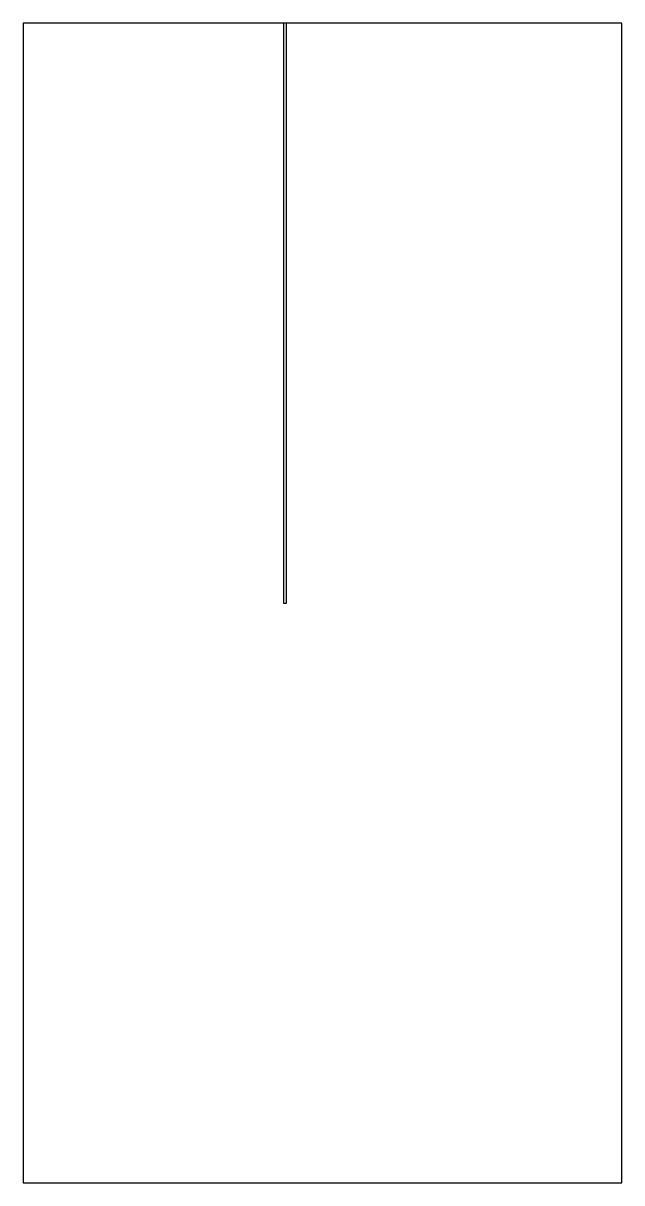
# Model space of a CAD drawing. Header units: millimetres. Extents: x 0 to 593, y 0 to 1150.
import ezdxf

# ---------------------------------------------------------------- set-up
doc = ezdxf.new("R2010")
doc.units = ezdxf.units.MM
doc.layers.add('OUTLINE', color=5, linetype='Continuous')
doc.layers.add('SLOT', color=1, linetype='Continuous')

msp = doc.modelspace()

# ---------------------------------------------------------------- linework, layer by layer
at = {"layer": 'OUTLINE'}
msp.add_lwpolyline([(0, 0), (593.4, 0), (593.4, 1150), (0, 1150), (0, 0)], close=True, dxfattribs=at)
at = {"layer": 'SLOT'}
msp.add_lwpolyline([(257.9, 575), (261, 575), (261, 1150), (257.9, 1150), (257.9, 575)], close=True, dxfattribs=at)

doc.saveas('drawing.dxf')
